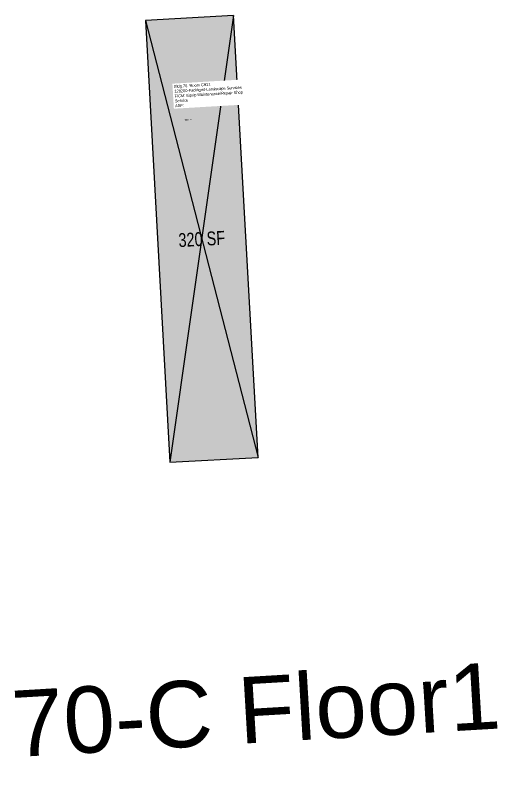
# Model space of a CAD drawing. Header units: inches. Extents: x 69212785 to 69214039, y 27689998 to 27691365.
# Drawn here: x 69213516 to 69214039, y 27689998 to 27690845 of the extents above; entities that cross this region are included whole.
import ezdxf
from ezdxf.enums import TextEntityAlignment as Align

# ---------------------------------------------------------------- set-up
doc = ezdxf.new("R2010")
doc.units = ezdxf.units.IN
doc.header["$LTSCALE"] = 0.25
doc.header["$MEASUREMENT"] = 0
for name, color, linetype in [('A-IDEN-RNUM', 7, 'CONTINUOUS'), ('A-IDEN-SNUM', 4, 'CONTINUOUS'), ('A-IDEN-VNUM', 4, 'CONTINUOUS'), ('A-TTLB', 4, 'CONTINUOUS'), ('A-WALL', 5, 'CONTINUOUS'), ('AREA-ASSIGN', 7, 'CONTINUOUS'), ('AREA-TEXT', 3, 'CONTINUOUS'), ('Rooms-Category-Color', 7, 'CONTINUOUS'), ('Rooms-College-Color', 7, 'CONTINUOUS'), ('Rooms-Department-Color', 7, 'CONTINUOUS'), ('Rooms-Division-Color', 7, 'CONTINUOUS'), ('Rooms-Information', 7, 'CONTINUOUS')]:
    doc.layers.add(name, color=color, linetype=linetype)
doc.styles.add('CP_AREA', font='arial.ttf', dxfattribs={"height": 15})
doc.styles.add('CP_ROOMSNUMBER', font='arial.ttf', dxfattribs={"height": 1})
doc.styles.add('CP_ROOMVNUMBER', font='arial.ttf', dxfattribs={"width": 0.85, "height": 0.075})
doc.styles.add('CP_TITLE', font='arial.ttf', dxfattribs={"width": 0.85, "height": 0.125})

msp = doc.modelspace()

# ---------------------------------------------------------------- hatches: boundary and pattern name
at = {"layer": 'Rooms-Category-Color', "true_color": 0xe3c5e1}
msp.add_hatch(color=254, dxfattribs=at).paths.add_polyline_path([(69213683.69, 27690360.8), (69213779.54, 27690366.14), (69213752.88, 27690845.4), (69213657.02, 27690840.06)])
at = {"layer": 'Rooms-College-Color', "true_color": 0xadadad}
msp.add_hatch(color=253, dxfattribs=at).paths.add_polyline_path([(69213683.69, 27690360.8), (69213779.54, 27690366.14), (69213752.88, 27690845.4), (69213657.02, 27690840.06)])
at = {"layer": 'Rooms-Department-Color', "true_color": 0x80bc67}
msp.add_hatch(color=83, dxfattribs=at).paths.add_polyline_path([(69213683.69, 27690360.8), (69213779.54, 27690366.14), (69213752.88, 27690845.4), (69213657.02, 27690840.06)])
at = {"layer": 'Rooms-Division-Color', "true_color": 0x80bc67}
msp.add_hatch(color=83, dxfattribs=at).paths.add_polyline_path([(69213683.69, 27690360.8), (69213779.54, 27690366.14), (69213752.88, 27690845.4), (69213657.02, 27690840.06)])

# ---------------------------------------------------------------- linework, layer by layer
at = {"layer": 'A-WALL'}
msp.add_lwpolyline([(69213683.69, 27690360.8), (69213779.54, 27690366.14), (69213752.88, 27690845.4), (69213657.02, 27690840.06)], close=True, dxfattribs=at)
for points in [[(69213657.02, 27690840.06), (69213779.54, 27690366.14)], [(69213752.88, 27690845.4), (69213683.69, 27690360.8)]]:
    msp.add_lwpolyline(points, dxfattribs=at)
at = {"layer": 'AREA-ASSIGN'}
msp.add_lwpolyline([(69213683.69, 27690360.8), (69213779.54, 27690366.14), (69213752.88, 27690845.4), (69213657.02, 27690840.06)], close=True, dxfattribs=at)

# ---------------------------------------------------------------- texts
at = {"layer": 'A-IDEN-RNUM', "style": 'CP_ROOMSNUMBER', "width": 0.85}
msp.add_text('0911-00', height=1, rotation=3.38109, dxfattribs=at).set_placement((69213699.68, 27690731.74))
at = {"layer": 'A-IDEN-SNUM', "style": 'CP_ROOMSNUMBER', "width": 0.85}
msp.add_text('0700C91100', height=1, rotation=3.38109, dxfattribs=at).set_placement((69213699.68, 27690731.74))
at = {"layer": 'A-IDEN-VNUM', "style": 'CP_ROOMVNUMBER', "width": 0.85}
msp.add_text('911', height=22, rotation=3.38109, dxfattribs=at).set_placement((69213689.48, 27690746.01))
at = {"layer": 'A-TTLB', "style": 'CP_TITLE'}
msp.add_text('Grounds Shop 070-C Floor1', height=72, rotation=3.38109, dxfattribs=at).set_placement((69212783.11, 27689997.7))
at = {"layer": 'AREA-TEXT', "style": 'CP_AREA', "width": 0.75}
msp.add_text('320 SF', height=15, rotation=3.1851, dxfattribs=at).set_placement((69213718.28, 27690603.1), align=Align.MIDDLE_CENTER)

# ---------------------------------------------------------------- next in the draw order: texts
at = {"layer": 'Rooms-Information', "insert": (69213689.48, 27690746.01), "char_height": 3.14286, "width": 70.4, "attachment_point": 7, "rotation": 3.38109, "style": 'CP_ROOMVNUMBER', "bg_fill": 3, "box_fill_scale": 1.5, "bg_fill_color": 256, "bg_fill_true_color": 13158600, "bg_fill_transparency": 0}
msp.add_mtext('Bldg.70, Room C911^M^J128200-FacMgmt-Landscape Services^M^JFICM: Equip Maintenance/Repair Shop Service^M^JASF: ', dxfattribs=at)

doc.saveas('drawing.dxf')
